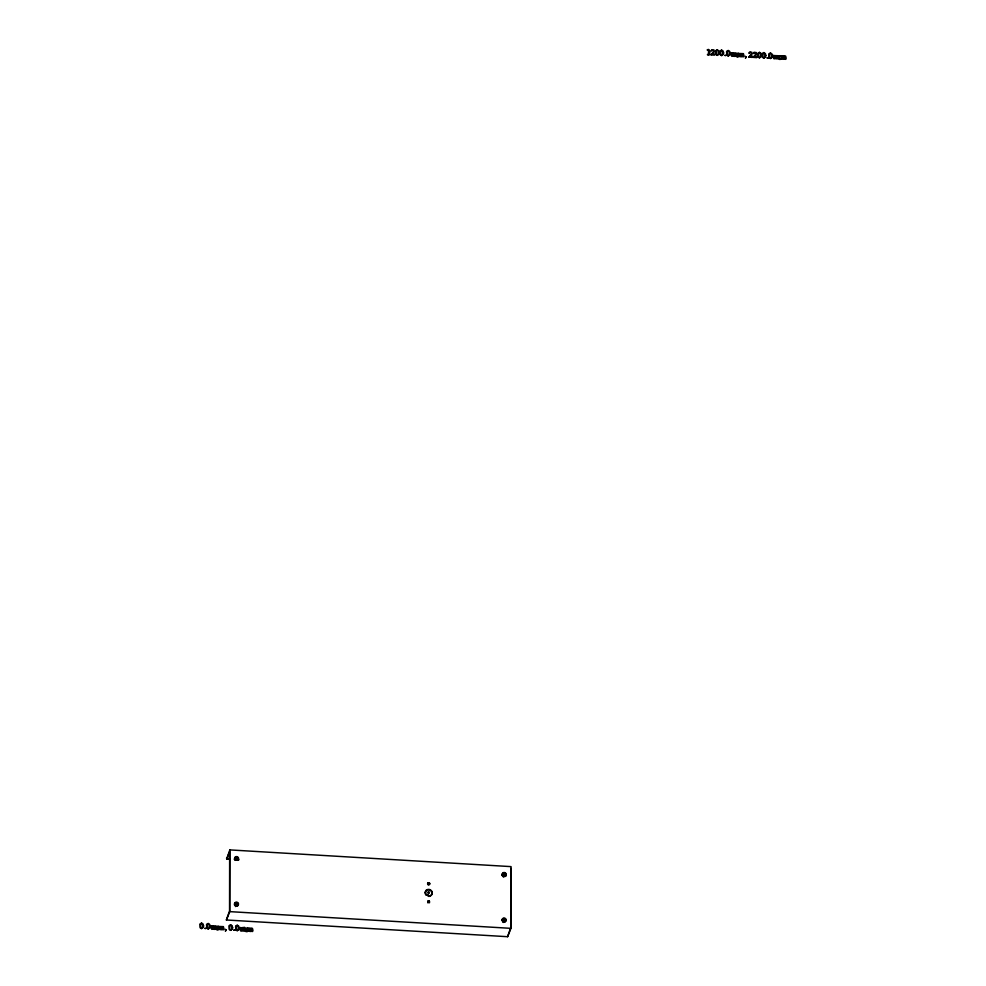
<?xml version="1.0" encoding="UTF-8"?>
<svg xmlns="http://www.w3.org/2000/svg" width="986" height="986" viewBox="0 0 986 986"><rect width="100%" height="100%" fill="white"/><g stroke="black" fill="none" stroke-linecap="round" stroke-linejoin="round"><path stroke-width="1.48" d="M217.302 929.49L216.55 926.211L211.941 926.051C208.872 923.981 213.112 934.223 211.978 926.335L213.531 926.335L212.988 929.243L214.96 929.354L214.319 926.483L215.885 926.409C213.296 930.648 221.53 931.363 218.806 926.741L220.371 926.741L219.829 929.539L221.788 929.761L221.16 926.889L222.725 926.815C221.295 931.006 225.264 930.883 223.391 926.618L218.781 926.458C216.686 924.363 218.917 928.689 217.462 929.404M226.398 919.987L229.763 911.631L229.849 849.907L511.056 866.62L510.958 928.344L507.605 936.7L226.398 919.987L229.553 910.891L229.639 851.694L226.694 859.016L229.775 859.2M246.525 931.228L244.688 927.358L241.003 927.777C237.996 925.657 242.125 935.997 241.028 928.06L242.593 928.06L242.051 930.969L244.01 931.08L243.382 928.208L244.947 928.134C242.359 932.448 250.555 933.113 247.868 928.467L249.433 928.467L248.879 931.265L250.851 931.487L250.222 928.615L251.787 928.541C250.358 932.682 254.339 932.596 252.441 928.356L247.831 928.183C245.748 926.1 247.979 930.414 246.525 931.129M510.847 868.407L510.748 927.604L507.605 936.7M737.343 56.51L736.591 53.232L731.982 53.071C729.024 51.001 733.103 61.231 732.019 53.343L733.572 53.343L733.029 56.251L735.001 56.375L734.36 53.49L735.926 53.429C733.337 57.73 741.534 58.396 738.847 53.749L740.412 53.749L739.87 56.658L741.829 56.769L741.201 53.897L742.766 53.836C741.336 58.026 745.305 57.903 743.432 53.638L738.822 53.478C736.924 51.321 738.736 55.82 737.503 56.522M779.581 59.024L778.829 55.746L774.22 55.586C771.262 53.392 775.304 63.807 774.256 55.857L775.822 55.857L775.267 58.655L777.239 58.877L776.611 56.005L778.176 55.931C775.588 60.183 783.821 60.885 781.097 56.264L782.662 56.264L782.108 59.172L784.08 59.283L783.439 56.412L785.016 56.338C783.587 60.54 787.543 60.405 785.669 56.153L779.766 55.697L779.753 59.024M429.576 902.695L428.466 901.216L427.714 902.769M235.605 906.553L236.566 903.94M425.459 892.663L426.42 890.038M427.85 895.214L428.811 892.601M503.291 876.936L504.253 874.311M503.217 922.465L504.179 919.839M226.694 859.016L229.849 849.907M429.009 884.972C432.201 882.852 426.001 881.484 428.392 884.393C432.188 883.875 425.57 881.94 428.183 884.923M226.497 858.264L229.565 858.449M234.385 859.472L238.994 859.743M501.751 875.358L506.36 875.642M229.763 911.631L510.958 928.344M425.2 893.55A3.5 3.204 21.9 0 1 429.711 890.111A3.5 3.204 21.9 0 1 430.882 895.682M430.13 896.114A3.5 3.204 21.9 0 1 428.38 896.336M426.001 895.103A3.5 3.204 21.9 0 1 425.496 894.376M505.226 921.836A1.972 1.799 21.9 0 1 502.478 921.454M502.059 920.567A1.972 1.799 21.9 0 1 504.401 918.619A1.972 1.799 21.9 0 1 505.559 921.503M502.096 874.853A1.972 1.799 21.9 0 1 504.24 873.029A1.972 1.799 21.9 0 1 505.917 875.445A1.972 1.799 21.9 0 1 503.193 876.431M502.774 876.135A1.972 1.799 21.9 0 1 502.429 875.765M235.334 860.371A1.972 1.799 21.9 0 1 234.902 857.697A1.972 1.799 21.9 0 1 237.774 857.697A1.972 1.799 21.9 0 1 237.7 860.371M707.332 49.953C709.131 49.473 708.897 54.587 707.381 54.723C710.758 57.915 710.561 46.897 707.332 49.953M711.005 54.846L714.431 55.142L714.912 54.057L711.88 54.366L713.987 52.32L714.024 50.003L711.744 49.805L711.017 51.05L712.545 50.089L713.704 51.371L711.005 54.846M748.855 57.102L752.281 57.398L752.651 56.251L749.73 56.621L751.837 54.575L751.874 52.258L749.594 52.048L748.867 53.293L750.395 52.344L751.554 53.626L748.855 57.102M753.255 57.361L756.681 57.656L757.051 56.51L754.117 56.88L756.225 54.834L756.274 52.517L753.994 52.32L753.267 53.552L754.795 52.603L755.954 53.885L753.255 57.361M427.727 901.487C429.452 905.321 430.648 898.591 427.727 901.487M200.565 924.301L200.565 927.333L201.6 928.418L202.463 927.814L202.561 924.4L201.575 923.253L200.565 924.301M207.159 924.695L207.159 927.727L208.194 928.8L209.057 928.208L209.155 924.782L208.169 923.648L207.159 924.695M229.627 926.039L229.627 929.058L230.662 930.143L231.525 929.539L231.624 926.125L230.625 924.979L229.627 926.039M236.221 926.421L236.221 929.453L237.256 930.537L238.119 929.934L238.218 926.507L237.219 925.373L236.221 926.421M716.218 51.062L716.218 54.082L717.241 55.167L718.116 54.575L718.215 51.149L717.216 50.003L716.218 51.062M720.606 51.321L720.606 54.341L721.641 55.426L722.504 54.834L722.602 51.408L721.616 50.261L720.606 51.321M727.2 51.716L727.2 54.735L728.235 55.82L729.098 55.228L729.196 51.802L728.21 50.656L727.2 51.716M758.456 53.564L758.456 56.596L759.491 57.681L760.354 57.077L760.452 53.663L759.466 52.517L758.456 53.564M762.856 53.836L762.856 56.855L763.879 57.94L764.754 57.336L764.853 53.922L763.854 52.776L762.856 53.836M769.45 54.218L769.45 57.25L770.473 58.334L771.348 57.73L771.446 54.304L770.448 53.17L769.45 54.218M203.56 925.916L203.289 927.407L201.551 928.639L200.158 927.838L199.973 923.956L201.588 923.032L203.128 924.092L203.56 925.916M210.154 926.31L209.882 927.801L208.145 929.022L206.752 928.22L206.567 924.35L208.182 923.426L209.722 924.486L210.154 926.31M232.61 927.641L232.351 929.132L230.601 930.365L229.22 929.564L229.023 925.681L230.65 924.757L232.178 925.817L232.61 927.641M239.204 928.036L238.945 929.527L237.195 930.759L235.814 929.946L235.617 926.076L237.244 925.151L238.772 926.211L239.204 928.036M719.201 52.665L718.93 54.156L717.192 55.389L715.799 54.587L715.614 50.705L717.241 49.793L718.769 50.841L719.201 52.665M723.601 52.936L723.33 54.427L721.592 55.647L720.199 54.846L720.014 50.964L721.629 50.052L723.169 51.112L723.601 52.936M730.195 53.318L729.923 54.809L728.186 56.042L726.793 55.241L726.608 51.358L728.223 50.446L729.763 51.494L730.195 53.318M761.451 55.179L761.18 56.67L759.442 57.903L758.049 57.102L757.864 53.219L759.479 52.295L761.019 53.355L761.451 55.179M765.839 55.438L765.567 56.929L763.83 58.162L762.437 57.361L762.252 53.478L763.879 52.554L765.407 53.614L765.839 55.438M772.432 55.832L772.161 57.324L770.423 58.556L769.031 57.755L768.846 53.873L770.473 52.948L772.001 54.008L772.432 55.832M235.888 857.956C236.073 861.209 238.945 856.649 235.888 857.956M235.814 903.484C235.999 906.738 238.871 902.178 235.814 903.484M428.072 883.037C428.269 886.291 431.141 881.73 428.072 883.037M428.06 892.145C428.244 895.399 431.128 890.839 428.06 892.145M428.047 901.253C428.232 904.507 431.104 899.947 428.047 901.253M503.501 873.867C503.686 877.121 506.557 872.548 503.501 873.867M503.439 919.396C503.624 922.649 506.496 918.089 503.439 919.396M225.967 930.131L225.326 931.141L226.312 929.946L225.202 929.28L225.967 930.131M746.008 57.139L745.367 58.162L746.353 56.954L745.243 56.301L746.008 57.139M205.815 928.455L204.841 928.393L205.815 928.455M234.865 930.18L233.892 930.118L234.865 930.18M725.844 55.462L724.87 55.401L725.844 55.462M768.094 57.977L767.12 57.915L768.094 57.977M502.416 920.505A1.972 1.799 21.9 0 0 505.781 920.986A1.972 1.799 21.9 0 0 504.351 918.04A1.972 1.799 21.9 0 0 502.416 920.505M502.638 875.248A1.972 1.799 21.9 0 0 506.003 875.211A1.972 1.799 21.9 0 0 504.105 872.487A1.972 1.799 21.9 0 0 502.638 875.248M234.878 859.102A1.972 1.799 21.9 0 0 238.242 859.521A1.972 1.799 21.9 0 0 236.763 856.6A1.972 1.799 21.9 0 0 234.878 859.102M234.902 904.791A1.972 1.799 21.9 0 0 238.267 904.914A1.972 1.799 21.9 0 0 236.517 902.116A1.972 1.799 21.9 0 0 234.902 904.791M425.705 893.846A3.5 3.204 21.9 0 0 431.683 894.561A3.5 3.204 21.9 0 0 429.033 889.384A3.5 3.204 21.9 0 0 425.705 893.846M234.693 905.308A1.972 1.799 21.9 0 0 238.057 905.431A1.972 1.799 21.9 0 0 236.307 902.634A1.972 1.799 21.9 0 0 234.693 905.308"/></g></svg>
